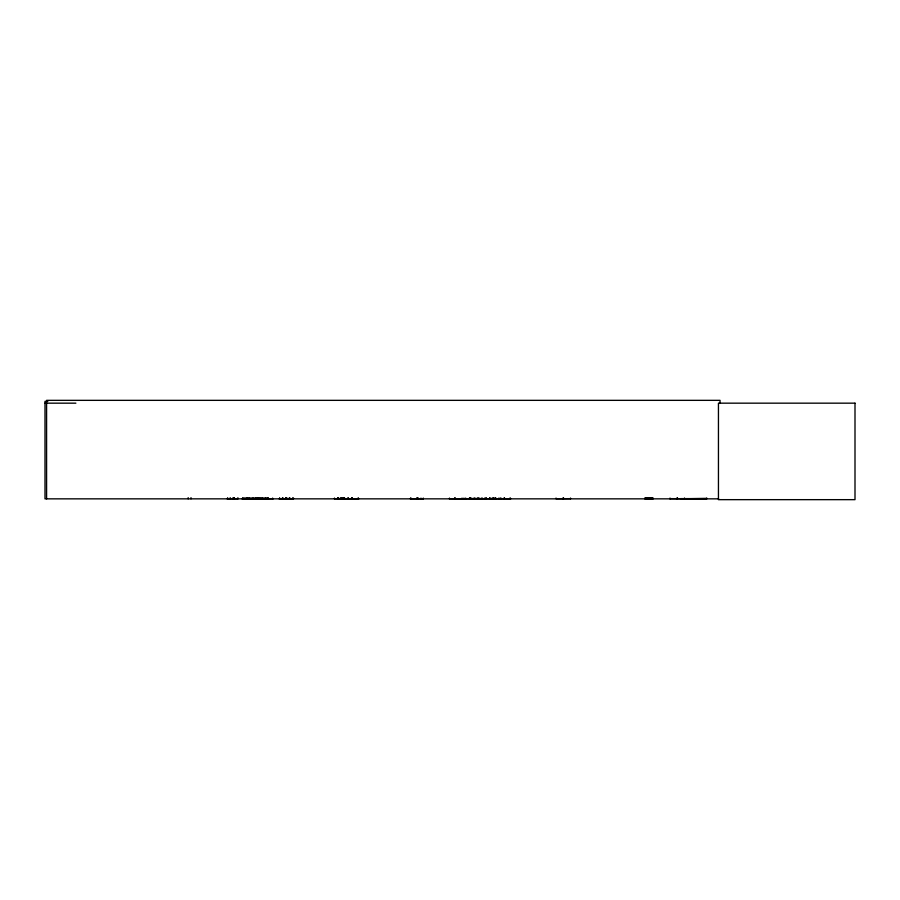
<?xml version="1.0" encoding="UTF-8"?>
<svg xmlns="http://www.w3.org/2000/svg" width="900" height="900" viewBox="0 0 900 900"><rect width="100%" height="100%" fill="white"/><g stroke="black" fill="none" stroke-linecap="round" stroke-linejoin="round"><path stroke-width="1.35" d="M410.332 498.769L423.191 498.746M473.963 498.746L473.895 498.049L474.03 498.746M474.379 498.724L474.469 498.049M282.656 498.746L282.611 498.049L282.757 498.746M283.084 498.724L283.174 498.049M337.545 498.724L337.567 498.116M347.996 498.724L347.873 498.049M279.113 498.848L293.231 498.814M289.327 498.746L289.271 497.846M289.766 498.724L289.631 497.846M410.805 498.724L410.715 498.049M489.656 498.724L489.668 498.049M241.999 498.848L273.296 498.746M463.444 498.746L500.692 498.746M227.059 498.746L237.836 498.746L237.803 498.116M227.43 498.746L227.498 498.116L227.576 498.848M481.86 498.746L481.928 498.116M279.54 498.746L279.619 498.116M420.919 498.746L420.986 498.116L421.065 498.848M47.812 401.355L45 401.355L45 498.848L718.627 498.848M45 403.166L75.87 403.166M242.606 498.218L268.358 498.218M706.781 498.42L680.636 498.825M242.572 498.476L268.391 498.454M680.614 498.611L706.781 498.611M358.886 498.814L334.631 498.746M462.431 498.814L449.55 498.746M510.739 498.814L501.176 498.746M570.533 498.645L556.054 498.746L556.054 498.049M670.016 498.645L706.781 498.803L706.759 498.082M510.266 498.746L510.188 498.116M292.871 498.724L292.849 498.116M492.379 498.746L492.311 498.116M358.2 498.724L358.324 498.049M347.963 498.724L348.086 498.049M338.108 498.746L338.04 498.116M292.759 498.724L292.669 498.049M490.174 498.746L490.241 498.049M489.757 498.724L489.757 498.049M484.549 498.746L484.481 498.116L484.402 498.848M462.105 498.724L462.037 498.049M720.034 403.166L720.034 400.343L46.586 400.343L46.586 498.848M684.495 498.049L684.495 498.848M677.509 497.846L677.509 498.848M677.002 497.846L677.002 498.848M670.016 498.049L670.016 498.848M653.062 498.049L653.062 498.848M652.714 498.049L652.77 498.848M652.455 498.049L652.455 498.848M652.365 498.049L652.365 498.848M651.769 498.049L651.769 498.848M651.668 498.049L651.668 498.848M651.15 498.049L651.15 498.848M650.812 498.049L650.812 498.848M650.689 498.049L650.576 498.848L650.498 498.049M650.002 498.049L650.002 498.848M649.778 498.049L649.699 498.848M649.496 498.049L649.496 498.848M649.418 498.049L649.418 498.848M648.844 498.049L648.844 498.848M648.574 498.049L648.574 498.848M648.383 498.049L648.405 498.848M648.079 498.049L648.079 498.848M647.842 498.049L647.842 498.848M647.471 498.049L647.471 498.848M646.808 498.049L646.661 498.848M646.481 498.049L646.481 498.848M646.369 498.049L646.369 498.848M645.986 498.049L645.986 498.848M645.683 498.049L645.683 498.848M645.525 498.049L645.66 498.848M645.39 498.049L645.424 498.848M645.12 498.049L645.12 498.848M645.075 498.049L645.075 498.848M570.533 498.049L570.533 498.848M563.546 497.846L563.546 498.848M563.04 497.846L563.04 498.848M510.109 498.049L510.109 498.848M504.473 497.846L504.473 498.848M504.157 497.846L504.157 498.848M501.03 498.049L501.03 498.848M500.186 498.049L500.186 498.848M498.848 498.049L498.848 498.848M495.72 497.846L495.72 498.848M495.394 497.846L495.394 498.848M494.01 497.846L494.01 498.848M493.639 497.846L493.639 498.848M492.233 498.049L492.233 498.848M486.27 497.846L486.157 498.848M485.809 497.846L485.91 498.848M482.006 498.049L482.006 498.848M479.723 498.049L479.723 498.848M478.204 497.846L478.226 498.848M477.844 497.846L477.866 498.848M475.864 498.049L475.864 498.848M471.769 498.049L471.769 498.848M470.498 497.846L470.498 498.848M470.126 497.846L470.126 498.848M469.811 497.846L469.811 498.848M469.451 497.846L469.451 498.848M465.694 498.049L465.694 498.848M463.95 498.049L463.95 498.848M455.164 497.846L455.164 498.848M454.736 497.846L454.736 498.848M449.46 498.049L449.46 498.848M423.293 498.049L423.293 498.848M418.016 497.846L418.016 498.848M417.577 497.846L417.577 498.848M417.296 497.846L417.296 498.848M416.947 497.846L416.947 498.848M410.895 498.049L410.895 498.848M358.11 498.049L358.11 498.848M352.238 497.846L352.238 498.848M352.035 497.846L351.889 498.848M351.675 497.846L351.675 498.848M348.435 498.848L348.345 498.116L348.266 498.848M344.655 498.049L344.655 498.848M344.284 497.846L344.284 498.848M344.07 497.846L344.07 498.848M343.924 497.846L343.924 498.848M343.71 497.846L343.71 498.848M343.395 497.644L343.395 498.848M342.169 497.846L342.169 498.848M341.809 497.846L341.809 498.848M340.582 497.644L340.582 498.848M338.603 497.846L338.603 498.848M338.243 497.846L338.243 498.848M337.973 498.049L337.849 498.848M337.635 498.049L337.635 498.848M334.485 498.049L334.485 498.848M293.479 498.049L293.479 498.848M289.856 498.049L289.856 498.848M286.729 497.846L286.729 498.848M286.571 497.846L286.571 498.848M286.38 497.846L286.38 498.848M286.211 497.846L286.088 498.848M285.739 497.846L285.739 498.848M282.364 498.049L282.364 498.848M279.686 498.049L279.686 498.848M272.644 498.049L272.644 498.848M267.885 497.846L267.885 498.848M267.637 497.846L267.637 498.848M265.702 498.049L265.702 498.848M262.08 498.049L262.08 498.848M259.954 498.049L259.954 498.848M258.007 497.846L258.007 498.848M257.771 497.846L257.771 498.848M257.569 497.846L257.569 498.848M257.344 497.846L257.344 498.848M255.724 498.049L255.724 498.848M253.001 498.049L253.001 498.848M249.086 498.049L249.086 498.848M247.455 497.846L247.455 498.848M247.241 497.846L247.241 498.848M242.719 498.049L242.719 498.848M237.982 498.049L237.87 498.848M234.214 497.846L234.214 498.848M234.034 497.846L234.034 498.848M233.865 497.846L233.865 498.848M233.674 497.846L233.674 498.848M233.032 497.644L233.032 498.848M230.209 497.644L230.209 498.848M227.812 498.049L227.812 498.848M191.002 497.644L191.002 498.848M188.19 497.644L188.19 498.848M855 403.166L718.447 403.166L718.447 499.657L855 499.657L855 403.166"/></g></svg>
